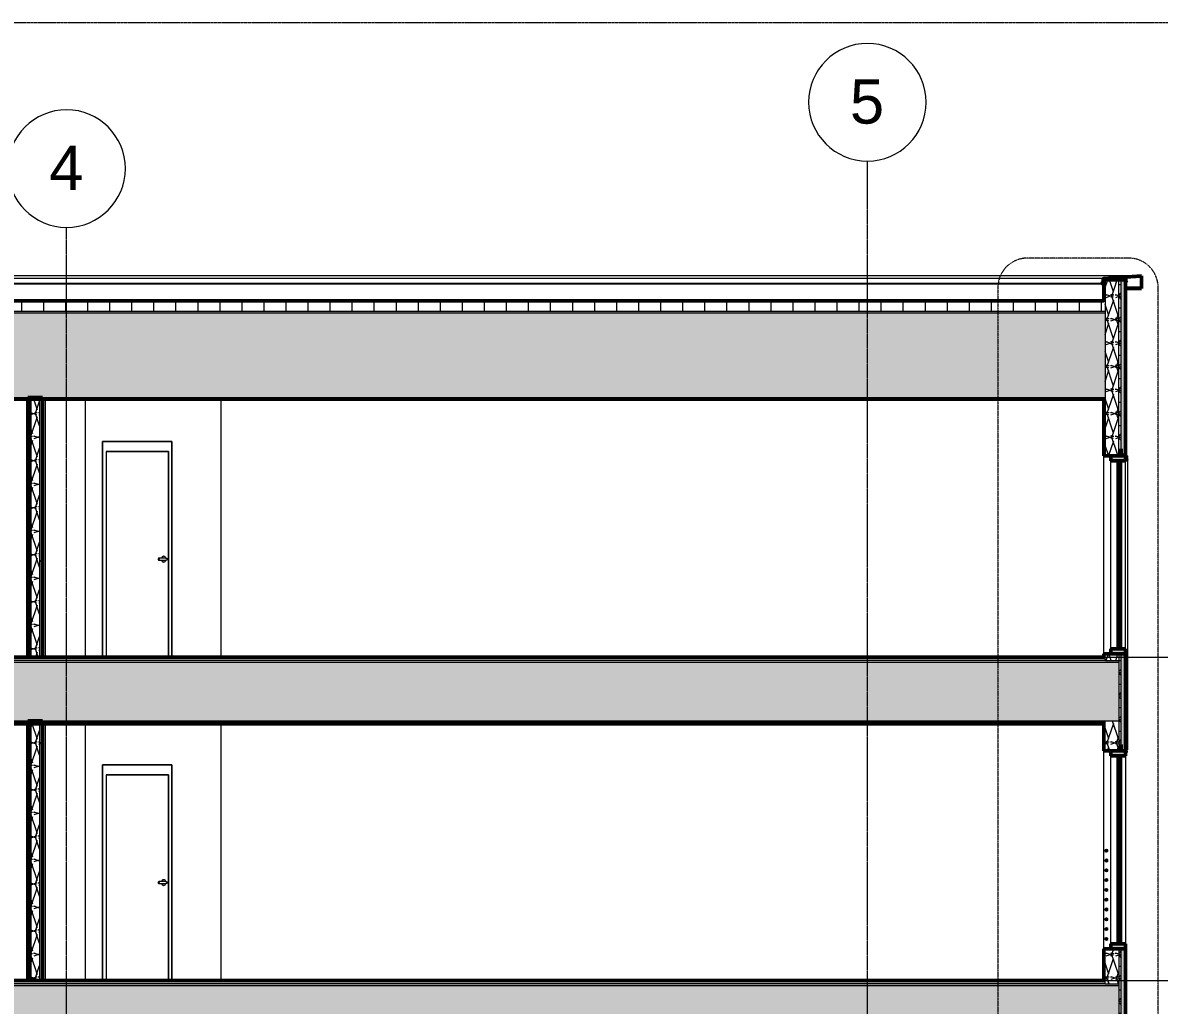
# Model space of a CAD drawing. Header units: inches. Extents: x -4168 to 1483, y -300 to 637.
# Drawn here: x -2518.2 to -2054.1, y 125.9 to 527 of the extents above; entities that cross this region are included whole.
import ezdxf

# ---------------------------------------------------------------- set-up
doc = ezdxf.new("R2010")
doc.units = ezdxf.units.IN
doc.header["$MEASUREMENT"] = 0
for name, pattern in [('Aligning Line 1_8_', [0.25, 0.125, -0.125]), ('Dash Dot 3_16_', [0.3125, 0.1875, -0.0625, 0, -0.0625]), ('Grid Line 1_2_', [0.875, 0.5, -0.125, 0.125, -0.125])]:
    doc.linetypes.add(name, pattern=pattern)
for name, color, linetype, lineweight in [('0-1', 7, 'Continuous', 5), ('0-3', 10, 'Continuous', 13), ('A-ANNO-SYMB-1', 150, 'Dash Dot 3_16_', 9), ('A-DOOR-2', 7, 'Continuous', 9), ('A-DOOR-FRAM-1', 7, 'Continuous', 9), ('A-FLOR-2', 8, 'Continuous', 5), ('A-FLOR-3', 251, 'Continuous', 5), ('A-FLOR-7', 192, 'Continuous', 50), ('A-FLOR-LEVL-1', 51, 'Grid Line 1_2_', 9), ('A-FLOR-MCUT', 51, 'Continuous', 13), ('A-FLOR-PATT-2', 8, 'Continuous', 9), ('A-GLAZ-1', 135, 'Continuous', 13), ('A-GLAZ-2', 254, 'Continuous', 13), ('A-GLAZ-3', 10, 'Continuous', 13), ('A-GLAZ-4', 151, 'Continuous', 50), ('A-GLAZ-5', 50, 'Continuous', 50), ('A-GLAZ-6', 9, 'Continuous', 50), ('A-GLAZ-7', 215, 'Continuous', 50), ('A-GLAZ-CWMG-3', 55, 'Continuous', 9), ('A-ROOF', 132, 'Continuous', 13), ('A-ROOF-1', 252, 'Continuous', 13), ('A-ROOF-3', 132, 'Continuous', 50), ('A-ROOF-PATT-1', 132, 'Continuous', 9), ('A-WALL', 113, 'Continuous', 13), ('A-WALL-1', 252, 'Continuous', 13), ('A-WALL-2', 10, 'Continuous', 13), ('A-WALL-3', 135, 'Continuous', 13), ('A-WALL-5', 251, 'Continuous', 5), ('A-WALL-6', 8, 'Continuous', 5), ('A-WALL-9', 113, 'Continuous', 50), ('A-WALL-PATT-1', 7, 'Continuous', 9), ('A-WALL-PATT-2', 253, 'Continuous', 9), ('A-WALL-PATT-5', 111, 'Continuous', 9), ('G-ANNO-SYMB', 111, 'Aligning Line 1_8_', 9), ('I-WALL-1', 250, 'Continuous', 50), ('I-WALL-2', 135, 'Continuous', 13), ('S-GRID-1', 1, 'Grid Line 1_2_', 9), ('S-GRID-IDEN', 1, 'Continuous', 9)]:
    doc.layers.add(name, color=color, linetype=linetype, lineweight=lineweight)
doc.styles.add('Arial_1', font='arial.ttf', dxfattribs={"height": 18})
pattern_1 = [(0, (-3769.654, 146.633), (30.72, 7.68), [1.267, -21.773, 1.267, -21.773, -122.88]), (0, (-3769.654, 146.633), (30.72, 7.68), [-46.08, 1.267, -44.813, 1.267, -21.773, -53.76]), (0, (-3769.654, 146.633), (30.72, 7.68), [-115.2, 1.267, -14.093, 1.267, -37.133]), (120, (-3758.134, 150.473), (-22.011075, 22.7643), [1.267, -21.773, 1.267, -21.773, -122.88]), (120, (-3758.134, 150.473), (-22.011075, 22.7643), [-46.08, 1.267, -44.813, 1.267, -21.773, -53.76]), (120, (-3758.134, 150.473), (-22.011075, 22.7643), [-115.2, 1.267, -14.093, 1.267, -37.133]), (240, (-3754.294, 165.833), (-8.708925, -30.4443), [1.267, -21.773, 1.267, -21.773, -122.88]), (240, (-3754.294, 165.833), (-8.708925, -30.4443), [-46.08, 1.267, -44.813, 1.267, -21.773, -53.76]), (240, (-3754.294, 165.833), (-8.708925, -30.4443), [-115.2, 1.267, -14.093, 1.267, -37.133])]
pattern_2 = [(161.57, (-3769.174, 147.113), (-3.8399538, -1.54e-05), [0, -27.322, 3.034, 0]), (18.43, (-3770.134, 147.113), (-3.8399538, 1.54e-05), [0, -27.322, 3.034, 0]), (108.43, (-3769.174, 147.113), (1.919622, -9.6005246), [9.106, -21.25]), (71.57, (-3770.134, 147.113), (1.919622, 9.6005246), [9.106, -21.25])]
pattern_3 = [(0, (-3769.654, 146.633), (15.36, 3.84), [1.267, -10.253, 1.267, -10.253, -61.44]), (0, (-3769.654, 146.633), (15.36, 3.84), [-23.04, 1.267, -21.773, 1.267, -10.253, -26.88]), (0, (-3769.654, 146.633), (15.36, 3.84), [-57.6, 1.267, -6.413, 1.267, -17.933]), (120, (-3763.894, 148.553), (-11.0055376, 11.38215), [1.267, -10.253, 1.267, -10.253, -61.44]), (120, (-3763.894, 148.553), (-11.0055376, 11.38215), [-23.04, 1.267, -21.773, 1.267, -10.253, -26.88]), (120, (-3763.894, 148.553), (-11.0055376, 11.38215), [-57.6, 1.267, -6.413, 1.267, -17.933]), (240, (-3761.974, 156.233), (-4.3544624, -15.22215), [1.267, -10.253, 1.267, -10.253, -61.44]), (240, (-3761.974, 156.233), (-4.3544624, -15.22215), [-23.04, 1.267, -21.773, 1.267, -10.253, -26.88]), (240, (-3761.974, 156.233), (-4.3544624, -15.22215), [-57.6, 1.267, -6.413, 1.267, -17.933])]
pattern_4 = [(0, (-3769.654, 146.633), (0, 4.798), []), (315, (-3769.654, 146.633), (4.7984266, 0), [6.786, -6.786]), (45, (-3769.654, 146.633), (4.7984266, 0), [6.786, -6.786])]

# ---------------------------------------------------------------- blocks, each defined once
blk = doc.blocks.new('HOLLOW METAL - UNIT DOOR-V7-BUILDING SECTION - NORTH_SOUTH THRU PARKING RAMP - LOOKING WEST')
at = {"layer": 'A-DOOR-2'}
for p, q in [((-2458.75, 84), (-2484.21, 84)), ((-2484.21, 84), (-2484.21, 0)), ((-2458.75, 0), (-2458.75, 84)), ((-2459.78, 40.39), (-2462.7, 40.39)), ((-2462.7, 39.61), (-2459.78, 39.61)), ((-2460.55, 41.18), (-2460.77, 41.18)), ((-2460.77, 38.82), (-2460.55, 38.82))]:
    blk.add_line(p, q, dxfattribs=at)
at = {"layer": 'A-DOOR-2', "flags": 128}
for points in [[(-2459.78, 40.39), (-2459.76, 40.39), (-2459.75, 40.39), (-2459.73, 40.39), (-2459.72, 40.39), (-2459.71, 40.39), (-2459.69, 40.39), (-2459.68, 40.39), (-2459.67, 40.39), (-2459.66, 40.39), (-2459.65, 40.39), (-2459.64, 40.39), (-2459.64, 40.39), (-2459.63, 40.39), (-2459.62, 40.39), (-2459.62, 40.39), (-2459.61, 40.39), (-2459.61, 40.39), (-2459.61, 40.39), (-2459.61, 40.39), (-2459.61, 40.39)], [(-2459.61, 40.39), (-2459.61, 40.39), (-2459.61, 40.39), (-2459.61, 40.39), (-2459.62, 40.39), (-2459.62, 40.39), (-2459.62, 40.39), (-2459.63, 40.39), (-2459.64, 40.39), (-2459.65, 40.39), (-2459.65, 40.39), (-2459.66, 40.39), (-2459.67, 40.39), (-2459.69, 40.39), (-2459.7, 40.39), (-2459.71, 40.39), (-2459.72, 40.39), (-2459.74, 40.39), (-2459.75, 40.39), (-2459.77, 40.39), (-2459.78, 40.39)], [(-2459.78, 39.61), (-2459.76, 39.61), (-2459.75, 39.61), (-2459.73, 39.61), (-2459.72, 39.61), (-2459.71, 39.61), (-2459.69, 39.61), (-2459.68, 39.61), (-2459.67, 39.61), (-2459.66, 39.61), (-2459.65, 39.61), (-2459.64, 39.61), (-2459.64, 39.61), (-2459.63, 39.61), (-2459.62, 39.61), (-2459.62, 39.61), (-2459.61, 39.61), (-2459.61, 39.61), (-2459.61, 39.61), (-2459.61, 39.61), (-2459.61, 39.61)], [(-2459.61, 39.61), (-2459.61, 39.61), (-2459.61, 39.61), (-2459.61, 39.61), (-2459.62, 39.61), (-2459.62, 39.61), (-2459.62, 39.61), (-2459.63, 39.61), (-2459.64, 39.61), (-2459.65, 39.61), (-2459.65, 39.61), (-2459.66, 39.61), (-2459.67, 39.61), (-2459.69, 39.61), (-2459.7, 39.61), (-2459.71, 39.61), (-2459.72, 39.61), (-2459.74, 39.61), (-2459.75, 39.61), (-2459.77, 39.61), (-2459.78, 39.61)], [(-2459.61, 40.39), (-2459.59, 40.39), (-2459.58, 40.39), (-2459.56, 40.39), (-2459.55, 40.39), (-2459.53, 40.39), (-2459.51, 40.38), (-2459.5, 40.38), (-2459.48, 40.37), (-2459.47, 40.37), (-2459.45, 40.36), (-2459.44, 40.36), (-2459.43, 40.35), (-2459.41, 40.34), (-2459.4, 40.33), (-2459.39, 40.32), (-2459.37, 40.32), (-2459.36, 40.31), (-2459.35, 40.3), (-2459.34, 40.29), (-2459.33, 40.27), (-2459.31, 40.26), (-2459.3, 40.25), (-2459.29, 40.24), (-2459.29, 40.23), (-2459.28, 40.21), (-2459.27, 40.2), (-2459.26, 40.19), (-2459.25, 40.17), (-2459.25, 40.16), (-2459.24, 40.14), (-2459.24, 40.13), (-2459.23, 40.11), (-2459.23, 40.1), (-2459.22, 40.08), (-2459.22, 40.07), (-2459.22, 40.05), (-2459.22, 40.04), (-2459.21, 40.02), (-2459.21, 40), (-2459.21, 40)], [(-2459.21, 40), (-2459.21, 39.98), (-2459.22, 39.97), (-2459.22, 39.95), (-2459.22, 39.94), (-2459.22, 39.92), (-2459.23, 39.91), (-2459.23, 39.89), (-2459.23, 39.88), (-2459.24, 39.86), (-2459.25, 39.85), (-2459.25, 39.83), (-2459.26, 39.82), (-2459.27, 39.8), (-2459.27, 39.79), (-2459.28, 39.78), (-2459.29, 39.76), (-2459.3, 39.75), (-2459.31, 39.74), (-2459.32, 39.73), (-2459.33, 39.72), (-2459.35, 39.71), (-2459.36, 39.7), (-2459.37, 39.69), (-2459.38, 39.68), (-2459.4, 39.67), (-2459.41, 39.66), (-2459.42, 39.65), (-2459.44, 39.65), (-2459.45, 39.64), (-2459.47, 39.63), (-2459.48, 39.63), (-2459.49, 39.62), (-2459.51, 39.62), (-2459.53, 39.62), (-2459.54, 39.61), (-2459.56, 39.61), (-2459.57, 39.61), (-2459.59, 39.61), (-2459.6, 39.61), (-2459.61, 39.61)]]:
    blk.add_lwpolyline(points, dxfattribs=at)
at = {"layer": 'A-DOOR-2'}
for centre, major_axis, start_param, end_param in [((-2462.7, 40), (0, 0.394), 4.712389, 7.853982), ((-2462.7, 40), (0, 0.394), 1.570796, 4.712389), ((-2460.77, 40), (0, 1.18), 0, 1.240442), ((-2460.77, 40), (0, 1.18), 1.901151, 3.141593), ((-2460.55, 40), (0, 1.18), 5.052499, 7.523627), ((-2460.55, 40), (0, 1.18), 1.901151, 4.372279)]:
    blk.add_ellipse(centre, major_axis=major_axis, ratio=0.707107, start_param=start_param, end_param=end_param, dxfattribs=at)
at = {"layer": 'A-DOOR-FRAM-1'}
for p, q in [((-2485.62, 88), (-2485.62, 0)), ((-2457.34, 88), (-2485.62, 88)), ((-2484.21, 84), (-2484.21, 0)), ((-2484.21, 84), (-2458.75, 84)), ((-2458.75, 84), (-2458.75, 0)), ((-2457.34, 0), (-2457.34, 88))]:
    blk.add_line(p, q, dxfattribs=at)
blk = doc.blocks.new('CTR - 1st Phase - Common Walls_rvt-1-BUILDING SECTION - NORTH_SOUTH THRU PARKING RAMP - LOOKING WEST')
at = {"layer": 'A-WALL-PATT-1'}
h = blk.add_hatch(dxfattribs=at)
h.set_pattern_fill('FP_1', color=256, style=0, pattern_type=2)
h.set_pattern_definition(pattern_1)
h.paths.add_polyline_path([(-2515.5, 268), (-2515.5, 373.37), (-2516.12, 373.37), (-2516.12, 268)], flags=0)
h = blk.add_hatch(dxfattribs=at)
h.set_pattern_fill('FP_1', color=256, style=0, pattern_type=2)
h.set_pattern_definition(pattern_1)
h.paths.add_polyline_path([(-2514.87, 268), (-2514.87, 373.37), (-2515.5, 373.37), (-2515.5, 268)], flags=0)
h = blk.add_hatch(dxfattribs=at)
h.set_pattern_fill('FP_1', color=256, style=0, pattern_type=2)
h.set_pattern_definition(pattern_1)
h.paths.add_polyline_path([(-2510.75, 268), (-2510.75, 373.37), (-2511.37, 373.37), (-2511.37, 268)], flags=0)
h = blk.add_hatch(dxfattribs=at)
h.set_pattern_fill('FP_1', color=256, style=0, pattern_type=2)
h.set_pattern_definition(pattern_1)
h.paths.add_polyline_path([(-2510.75, 268), (-2510.12, 268), (-2510.12, 373.37), (-2510.75, 373.37), (-2510.75, 274.82)], flags=0)
h = blk.add_hatch(dxfattribs=at)
h.set_pattern_fill('FP_1', color=256, style=0, pattern_type=2)
h.set_pattern_definition(pattern_1)
h.paths.add_polyline_path([(-2515.5, 136), (-2515.5, 240.75), (-2516.12, 240.75), (-2516.12, 136)], flags=0)
h = blk.add_hatch(dxfattribs=at)
h.set_pattern_fill('FP_1', color=256, style=0, pattern_type=2)
h.set_pattern_definition(pattern_1)
h.paths.add_polyline_path([(-2514.87, 136), (-2514.87, 240.75), (-2515.5, 240.75), (-2515.5, 136)], flags=0)
h = blk.add_hatch(dxfattribs=at)
h.set_pattern_fill('FP_1', color=256, style=0, pattern_type=2)
h.set_pattern_definition(pattern_1)
h.paths.add_polyline_path([(-2511.37, 136), (-2510.75, 136), (-2510.75, 240.75), (-2511.37, 240.75), (-2511.37, 158.08)], flags=0)
h = blk.add_hatch(dxfattribs=at)
h.set_pattern_fill('FP_1', color=256, style=0, pattern_type=2)
h.set_pattern_definition(pattern_1)
h.paths.add_polyline_path([(-2510.12, 136), (-2510.12, 240.75), (-2510.75, 240.75), (-2510.75, 136)], flags=0)
at = {"layer": 'A-WALL-PATT-2'}
h = blk.add_hatch(dxfattribs=at)
h.set_pattern_fill('FP_4', color=256, style=0, pattern_type=2)
h.set_pattern_definition(pattern_2)
h.paths.add_polyline_path([(-2513.45, 268), (-2511.37, 268), (-2511.37, 373.37), (-2514.87, 373.37), (-2514.87, 268)], flags=0)
h = blk.add_hatch(dxfattribs=at)
h.set_pattern_fill('FP_4', color=256, style=0, pattern_type=2)
h.set_pattern_definition(pattern_2)
h.paths.add_polyline_path([(-2511.37, 136), (-2511.37, 240.75), (-2514.87, 240.75), (-2514.87, 136)], flags=0)
at = {"layer": 'A-WALL-2'}
for p, q in [((-2515.5, 374), (-2515.5, 268)), ((-2514.87, 374), (-2514.87, 268)), ((-2511.37, 374), (-2511.37, 268)), ((-2510.75, 374), (-2510.75, 268)), ((-2515.5, 242), (-2515.5, 136)), ((-2514.87, 242), (-2514.87, 136)), ((-2511.37, 242), (-2511.37, 136)), ((-2510.75, 242), (-2510.75, 136))]:
    blk.add_line(p, q, dxfattribs=at)
at = {"layer": 'I-WALL-1'}
for p, q in [((-2516.12, 374), (-2516.12, 268)), ((-2510.12, 374), (-2516.12, 374)), ((-2510.12, 268), (-2510.12, 374)), ((-2516.12, 268), (-2510.12, 268)), ((-2516.12, 242), (-2516.12, 136)), ((-2510.12, 242), (-2516.12, 242)), ((-2510.12, 136), (-2510.12, 242)), ((-2516.12, 136), (-2510.12, 136))]:
    blk.add_line(p, q, dxfattribs=at)
at = {"layer": 'I-WALL-2'}
for p, q in [((-2509.09, 373.37), (-2509.09, 268)), ((-2492.69, 373.37), (-2492.69, 268)), ((-2437.29, 373.37), (-2437.29, 268)), ((-2485.62, 268), (-2485.62, 356)), ((-2485.62, 356), (-2457.34, 356)), ((-2457.34, 356), (-2457.34, 268)), ((-2509.09, 240.75), (-2509.09, 136)), ((-2492.69, 240.75), (-2492.69, 136)), ((-2437.29, 240.75), (-2437.29, 136)), ((-2485.62, 136), (-2485.62, 224)), ((-2485.62, 224), (-2457.34, 224)), ((-2457.34, 224), (-2457.34, 136))]:
    blk.add_line(p, q, dxfattribs=at)
at = {"layer": '0-3'}
for p in [(0, 268), (0, 136)]:
    blk.add_blockref('HOLLOW METAL - UNIT DOOR-V7-BUILDING SECTION - NORTH_SOUTH THRU PARKING RAMP - LOOKING WEST', p, dxfattribs=at)
blk = doc.blocks.new('Basic Wall _ EXT - FIBER CEMENT - SMALL - ___-2145929-BUILDING SECTION - NORTH_SOUTH THRU PARKING RAMP - LOOKING WEST')
at = {"layer": 'A-WALL-3'}
for p, q in [((-2061.36, 423.66), (-3867.29, 423.66)), ((-2076.8, 422.6), (-3851.85, 422.6)), ((-2076.73, 422.47), (-2076.9, 422.47)), ((-2075.25, 422.37), (-2076.68, 422.37)), ((-2068.09, 423.11), (-2068.24, 423.11)), ((-3851.44, 420.42), (-2077.21, 420.42)), ((-2077.53, 420.57), (-3851.11, 420.57)), ((-2077.23, 420.59), (-2077.42, 420.59)), ((-2077.3, 420.63), (-2077.41, 420.63)), ((-2076.86, 420.64), (-2077.2, 420.64)), ((-2076.8, 422.27), (-2076.95, 422.27)), ((-2076.72, 422.24), (-2076.94, 422.24)), ((-2076.94, 422.23), (-2076.32, 422.23)), ((-2076.32, 422.16), (-2076.94, 422.16)), ((-2076.62, 422.08), (-2076.94, 422.08)), ((-2070.35, 422.04), (-2075.45, 422.04)), ((-2067.46, 420.79), (-2067.92, 420.79))]:
    blk.add_line(p, q, dxfattribs=at)
at = {"layer": 'A-WALL-3', "flags": 128}
for points in [[(-2076.8, 422.6), (-2076.86, 422.59), (-2076.91, 422.56), (-2076.96, 422.52), (-2076.99, 422.47), (-2077.01, 422.41), (-2077.02, 422.35)], [(-2067.84, 422.86), (-2067.85, 422.92), (-2067.87, 422.98), (-2067.91, 423.03), (-2067.96, 423.07), (-2068.02, 423.1), (-2068.08, 423.11), (-2068.14, 423.11), (-2068.2, 423.09), (-2068.25, 423.05)], [(-2077.34, 420.45), (-2077.29, 420.43), (-2077.22, 420.42)], [(-2077.21, 420.49), (-2077.22, 420.49), (-2077.26, 420.5)], [(-2077.21, 420.42), (-2077.16, 420.42), (-2077.1, 420.44)], [(-2077.02, 421.44), (-2077.03, 421.39), (-2077.04, 421.35), (-2077.06, 421.3)], [(-2076.99, 421.26), (-2076.97, 421.32), (-2076.95, 421.38), (-2076.94, 421.44)], [(-2076.87, 421.39), (-2076.88, 421.35), (-2076.89, 421.3), (-2076.91, 421.26)], [(-2076.62, 422.08), (-2076.69, 422.07), (-2076.75, 422.05), (-2076.8, 422.01), (-2076.84, 421.95), (-2076.87, 421.89), (-2076.87, 421.83)], [(-2076.84, 421.22), (-2076.82, 421.28), (-2076.8, 421.33)], [(-2069.36, 422.1), (-2069.41, 422.07), (-2069.46, 422.05), (-2069.52, 422.04)], [(-2067.92, 421.63), (-2067.91, 421.57), (-2067.9, 421.51), (-2067.87, 421.45)], [(-2067.8, 421.5), (-2067.82, 421.54), (-2067.84, 421.58), (-2067.84, 421.63)]]:
    blk.add_lwpolyline(points, dxfattribs=at)
blk = doc.blocks.new('Basic Wall _ EXT - FIBER CEMENT - LARGE - ___-2505163-BUILDING SECTION - NORTH_SOUTH THRU PARKING RAMP - LOOKING WEST')
at = {"layer": 'A-WALL-1'}
blk.add_hatch(color=256, dxfattribs=at).paths.add_polyline_path([(-2067.63, 229.15), (-2067.6, 229.15), (-2067.63, 229.73), (-2067.63, 229.7)], flags=0)
at = {"layer": 'A-WALL-3'}
blk.add_line((-2069.67, 232.37), (-2069.67, 229.88), dxfattribs=at)
at = {"layer": 'A-WALL-9'}
for p, q in [((-2069.64, 232.37), (-2069.67, 232.37)), ((-2069.64, 229.9), (-2069.64, 232.37)), ((-2069.67, 229.88), (-2067.63, 229.7)), ((-2067.6, 229.73), (-2069.64, 229.9)), ((-2067.63, 229.7), (-2067.63, 229.15)), ((-2067.63, 229.15), (-2067.6, 229.15)), ((-2067.6, 229.15), (-2067.6, 229.73))]:
    blk.add_line(p, q, dxfattribs=at)
blk = doc.blocks.new('Basic Wall _ EXT - FIBER CEMENT - LARGE - ___-2162456-BUILDING SECTION - NORTH_SOUTH THRU PARKING RAMP - LOOKING WEST')
at = {"layer": 'A-WALL-2'}
h = blk.add_hatch(color=256, dxfattribs=at)
h.paths.add_polyline_path([(-2067.53, 348.54), (-2067.5, 348.56), (-2067.63, 348.66)], flags=0)
h.paths.add_polyline_path([(-2067.39, 348.66), (-2067.39, 348.71), (-2067.64, 349.02), (-2067.67, 350.36), (-2067.67, 350.33), (-2067.67, 349.01)], flags=0)
at = {"layer": 'A-WALL-9'}
for p, q in [((-2069.67, 353), (-2069.67, 350.5)), ((-2069.64, 353), (-2069.67, 353)), ((-2069.64, 350.53), (-2069.64, 353)), ((-2069.67, 350.5), (-2067.67, 350.33)), ((-2067.64, 350.35), (-2069.64, 350.53)), ((-2067.79, 348.9), (-2067.81, 348.88)), ((-2067.81, 348.88), (-2067.53, 348.54)), ((-2067.5, 348.56), (-2067.79, 348.9)), ((-2067.67, 350.33), (-2067.67, 349.01)), ((-2067.67, 349.01), (-2067.39, 348.66)), ((-2067.64, 349.02), (-2067.64, 350.35)), ((-2067.36, 348.68), (-2067.64, 349.02)), ((-2067.39, 348.57), (-2067.42, 348.55)), ((-2067.4, 348.53), (-2067.37, 348.55))]:
    blk.add_line(p, q, dxfattribs=at)
for centre, radius, start, end in [((-2067.46, 348.6), 0.0938, 220, 310), ((-2067.46, 348.6), 0.0625, 220, 310), ((-2067.43, 348.62), 0.0625, 310, 40), ((-2067.43, 348.62), 0.0938, 310, 40)]:
    blk.add_arc(centre, radius, start, end, dxfattribs=at)
blk = doc.blocks.new('Basic Wall _ EXT - FIBER CEMENT - SMALL - ___-2145930-BUILDING SECTION - NORTH_SOUTH THRU PARKING RAMP - LOOKING WEST')
at = {"layer": 'A-WALL-2'}
h = blk.add_hatch(color=256, dxfattribs=at)
h.paths.add_polyline_path([(-2067.89, 418.54), (-2061.36, 418.54), (-2061.36, 423.66), (-2076.88, 422.56), (-2076.98, 422.47), (-2077.02, 422.23), (-2077.02, 421.44), (-2076.94, 421.44), (-2076.9, 422.47), (-2076.73, 422.53), (-2061.44, 423.58), (-2061.44, 418.62), (-2067.92, 418.61), (-2067.92, 418.54)], flags=0)
h.paths.add_polyline_path([(-2077.22, 420.42), (-2076.95, 420.51), (-2076.84, 420.6), (-2076.87, 420.64), (-2077.21, 420.43)], flags=0)
h.paths.add_polyline_path([(-2077.22, 420.42), (-2077.38, 420.57), (-2077.4, 420.63), (-2077.03, 421.28), (-2077.06, 421.3), (-2077.53, 420.57), (-2077.26, 420.43)], flags=0)
h.paths.add_polyline_path([(-2077.23, 420.59), (-2076.88, 421.24), (-2076.91, 421.26), (-2077.29, 420.63), (-2077.24, 420.6)], flags=0)
h.paths.add_polyline_path([(-2067.46, 420.79), (-2067.39, 420.84), (-2067.8, 421.5), (-2067.87, 421.45)], flags=0)
h.paths.add_polyline_path([(-2076.84, 421.39), (-2076.8, 421.39), (-2076.79, 422), (-2075.45, 422.04), (-2075.45, 422.08), (-2076.72, 422.04), (-2076.82, 421.95), (-2076.87, 421.83), (-2076.85, 421.39)], flags=0)
h.paths.add_polyline_path([(-2067.91, 421.63), (-2067.84, 421.63), (-2067.87, 422.9), (-2068.02, 423.08), (-2068.31, 423.01), (-2069.36, 422.1), (-2069.31, 422.04), (-2068.2, 422.99), (-2068, 422.98), (-2067.92, 422.86), (-2067.92, 421.63)], flags=0)
h.paths.add_polyline_path([(-2069.38, 422), (-2069.36, 422.05), (-2069.43, 422.04), (-2069.41, 422)], flags=0)
h.paths.add_polyline_path([(-2076.17, 422.16), (-2075.17, 422.16), (-2075.17, 422.44), (-2076.73, 422.47), (-2076.8, 422.27), (-2076.71, 422.27), (-2076.67, 422.39), (-2075.25, 422.37), (-2075.25, 422.23), (-2076.32, 422.23), (-2076.32, 422.16)], flags=0)
at = {"layer": 'A-WALL-3'}
for p, q in [((-2076.79, 421.39), (-2076.79, 421.83)), ((-2076.62, 422), (-2076.17, 422)), ((-2076.17, 422), (-2075.45, 422)), ((-2067.92, 422), (-2067.92, 421.63)), ((-2067.92, 418.62), (-2067.92, 418.54))]:
    blk.add_line(p, q, dxfattribs=at)
at = {"layer": 'A-WALL-9'}
for p, q in [((-2077.02, 422.35), (-2077.02, 421.44)), ((-2076.94, 421.44), (-2076.94, 422.35)), ((-2061.36, 423.66), (-2076.8, 422.6)), ((-2076.73, 422.47), (-2076.8, 422.27)), ((-2076.79, 422.52), (-2061.44, 423.58)), ((-2075.17, 422.44), (-2076.73, 422.47)), ((-2076.72, 422.24), (-2076.67, 422.39)), ((-2076.67, 422.39), (-2075.25, 422.37)), ((-2075.25, 422.37), (-2075.25, 422.23)), ((-2075.17, 422.16), (-2075.17, 422.44)), ((-2068.25, 423.05), (-2069.36, 422.1)), ((-2069.31, 422.04), (-2068.2, 422.99)), ((-2067.92, 422.86), (-2067.92, 422)), ((-2067.84, 421.63), (-2067.84, 422.86)), ((-2061.44, 423.58), (-2061.44, 418.62)), ((-2061.36, 418.54), (-2061.36, 423.66)), ((-2077.06, 421.3), (-2077.53, 420.57)), ((-2077.53, 420.57), (-2077.34, 420.45)), ((-2077.42, 420.6), (-2076.99, 421.26)), ((-2077.3, 420.52), (-2077.42, 420.6)), ((-2076.91, 421.26), (-2077.3, 420.63)), ((-2077.3, 420.63), (-2077.23, 420.59)), ((-2077.23, 420.59), (-2076.84, 421.22)), ((-2076.86, 420.64), (-2077.14, 420.51)), ((-2077.1, 420.44), (-2076.83, 420.57)), ((-2076.87, 421.83), (-2076.87, 421.39)), ((-2076.83, 420.57), (-2076.86, 420.64)), ((-2076.8, 422.27), (-2076.72, 422.24)), ((-2075.45, 422.08), (-2076.62, 422.08)), ((-2075.25, 422.23), (-2076.32, 422.23)), ((-2076.32, 422.23), (-2076.32, 422.16)), ((-2076.32, 422.16), (-2075.17, 422.16)), ((-2075.45, 422), (-2075.45, 422.08)), ((-2069.52, 422.04), (-2070.35, 422.04)), ((-2070.35, 422.04), (-2070.35, 421.96)), ((-2070.35, 421.96), (-2069.52, 421.96)), ((-2061.44, 418.62), (-2067.92, 418.62)), ((-2067.92, 418.54), (-2061.36, 418.54)), ((-2067.87, 421.45), (-2067.46, 420.79)), ((-2067.39, 420.84), (-2067.8, 421.5)), ((-2067.46, 420.79), (-2067.39, 420.84))]:
    blk.add_line(p, q, dxfattribs=at)
for centre, radius, start, end in [((-2076.77, 422.35), 0.25, 96.9295, 180), ((-2076.77, 422.35), 0.171, 97.5543, 180), ((-2068.09, 422.86), 0.25, 0, 130.7229), ((-2068.09, 422.86), 0.171, 0, 130.7229), ((-2077.21, 420.67), 0.25, 237.9895, 295.8255), ((-2077.21, 420.67), 0.171, 237.9895, 295.8255), ((-2077.27, 421.44), 0.25, 327.174, 0), ((-2077.27, 421.44), 0.329, 327.174, 0), ((-2077.12, 421.39), 0.25, 328.5676, 0), ((-2076.62, 421.83), 0.25, 90, 180), ((-2077.12, 421.39), 0.329, 328.5676, 0), ((-2076.62, 421.83), 0.171, 90, 180), ((-2069.52, 422.29), 0.25, 270, 310.7229), ((-2069.52, 422.29), 0.329, 270, 310.7229), ((-2067.59, 421.63), 0.329, 180, 211.7619), ((-2067.59, 421.63), 0.25, 180, 211.7619)]:
    blk.add_arc(centre, radius, start, end, dxfattribs=at)
blk = doc.blocks.new('Rectangular Mullion - Profile_Polycarbonate_right-1739823-BUILDING SECTION - NORTH_SOUTH THRU PARKING RAMP - LOOKING WEST')
at = {"layer": 'A-GLAZ-CWMG-3'}
for p, q in [((-2067.92, 350.12), (-2067.67, 350.12)), ((-2067.64, 350.12), (-2067.11, 350.12)), ((-2067.11, 350.12), (-2067.11, 230.12)), ((-2067.11, 230.12), (-2067.92, 230.12))]:
    blk.add_line(p, q, dxfattribs=at)
blk = doc.blocks.new('_THE_ WINDOW _ DOOR - Window - 2nd Floor-2480470-BUILDING SECTION - NORTH_SOUTH THRU PARKING RAMP - LOOKING WEST')
at = {"layer": 'A-GLAZ-5'}
blk.add_hatch(color=256, dxfattribs=at).paths.add_polyline_path([(-2069.92, 151), (-2069.92, 227.75), (-2070.92, 227.75), (-2070.92, 151)], flags=0)
at = {"layer": 'A-GLAZ-6'}
h = blk.add_hatch(color=256, dxfattribs=at)
h.paths.add_polyline_path([(-2069.92, 149), (-2067.92, 149), (-2067.93, 151), (-2073.92, 151), (-2073.92, 149), (-2070.67, 149)], flags=0)
h.paths.add_polyline_path([(-2070.92, 227.75), (-2067.92, 227.75), (-2067.92, 229.75), (-2073.92, 229.75), (-2073.92, 227.75)], flags=0)
at = {"layer": 'A-GLAZ-7'}
h = blk.add_hatch(color=256, dxfattribs=at)
h.paths.add_polyline_path([(-2075.72, 152.87), (-2075.6, 153), (-2075.72, 153.12), (-2075.85, 153)], flags=0)
h.paths.add_polyline_path([(-2075.72, 156.87), (-2075.6, 157), (-2075.72, 157.12), (-2075.85, 157)], flags=0)
h.paths.add_polyline_path([(-2075.72, 160.87), (-2075.6, 161), (-2075.72, 161.12), (-2075.85, 161)], flags=0)
h.paths.add_polyline_path([(-2075.72, 164.87), (-2075.6, 165), (-2075.72, 165.12), (-2075.85, 165)], flags=0)
h.paths.add_polyline_path([(-2075.72, 168.87), (-2075.6, 169), (-2075.72, 169.12), (-2075.85, 169)], flags=0)
h.paths.add_polyline_path([(-2075.72, 172.87), (-2075.6, 173), (-2075.72, 173.12), (-2075.85, 173)], flags=0)
h.paths.add_polyline_path([(-2075.72, 176.87), (-2075.6, 177), (-2075.72, 177.12), (-2075.85, 177)], flags=0)
h.paths.add_polyline_path([(-2075.72, 180.87), (-2075.6, 181), (-2075.72, 181.12), (-2075.85, 181)], flags=0)
h.paths.add_polyline_path([(-2075.72, 184.87), (-2075.6, 185), (-2075.72, 185.12), (-2075.85, 185)], flags=0)
h.paths.add_polyline_path([(-2075.72, 188.87), (-2075.6, 189), (-2075.72, 189.12), (-2075.85, 189)], flags=0)
at = {"layer": 'A-GLAZ-1'}
for p, q in [((-2073.92, 151), (-2073.92, 227.75)), ((-2067.92, 227.75), (-2067.92, 151))]:
    blk.add_line(p, q, dxfattribs=at)
at = {"layer": 'A-GLAZ-4'}
for p, q in [((-2073.92, 229.75), (-2073.92, 227.75)), ((-2067.92, 229.75), (-2073.92, 229.75)), ((-2073.92, 227.75), (-2067.92, 227.75)), ((-2069.92, 227.75), (-2070.92, 227.75)), ((-2070.92, 227.75), (-2070.92, 151)), ((-2069.92, 151), (-2069.92, 227.75)), ((-2067.92, 227.75), (-2067.92, 229.75)), ((-2073.92, 151), (-2073.92, 149)), ((-2067.92, 151), (-2073.92, 151)), ((-2073.92, 149), (-2067.92, 149)), ((-2070.92, 151), (-2069.92, 151)), ((-2067.92, 149), (-2067.92, 151))]:
    blk.add_line(p, q, dxfattribs=at)
for centre, start, end in [((-2075.72, 189), 90, 270), ((-2075.72, 189), 270, 90), ((-2075.72, 185), 90, 270), ((-2075.72, 181), 90, 270), ((-2075.72, 185), 270, 90), ((-2075.72, 181), 270, 90), ((-2075.72, 177), 90, 270), ((-2075.72, 177), 270, 90), ((-2075.72, 173), 90, 270), ((-2075.72, 173), 270, 90), ((-2075.72, 169), 90, 270), ((-2075.72, 169), 270, 90), ((-2075.72, 165), 90, 270), ((-2075.72, 165), 270, 90), ((-2075.72, 161), 90, 270), ((-2075.72, 161), 270, 90), ((-2075.72, 157), 90, 270), ((-2075.72, 157), 270, 90), ((-2075.72, 153), 90, 270), ((-2075.72, 153), 270, 90)]:
    blk.add_arc(centre, 0.125, start, end, dxfattribs=at)
blk = doc.blocks.new('_THE_ WINDOW _ DOOR - Window - 3rd Floor - Fixed-2480462-BUILDING SECTION - NORTH_SOUTH THRU PARKING RAMP - LOOKING WEST')
at = {"layer": 'A-GLAZ-2'}
h = blk.add_hatch(color=256, dxfattribs=at)
h.paths.add_polyline_path([(-2070.92, 269.37), (-2067.92, 269.37), (-2067.92, 271.37), (-2073.92, 271.37), (-2073.92, 269.37)], flags=0)
h.paths.add_polyline_path([(-2069.33, 348.12), (-2067.92, 348.12), (-2067.92, 350.12), (-2073.92, 350.12), (-2073.92, 348.12), (-2069.92, 348.12)], flags=0)
at = {"layer": 'A-GLAZ-3'}
blk.add_hatch(color=256, dxfattribs=at).paths.add_polyline_path([(-2070.67, 271.37), (-2069.92, 271.37), (-2069.92, 348.12), (-2070.92, 348.12), (-2070.92, 271.37)], flags=0)
at = {"layer": 'A-GLAZ-1'}
for p, q in [((-2073.92, 271.37), (-2073.92, 348.12)), ((-2067.92, 271.37), (-2067.92, 348.12))]:
    blk.add_line(p, q, dxfattribs=at)
at = {"layer": 'A-GLAZ-4'}
for p, q in [((-2073.92, 350.12), (-2073.92, 348.12)), ((-2067.92, 350.12), (-2073.92, 350.12)), ((-2073.92, 348.12), (-2067.92, 348.12)), ((-2069.92, 348.12), (-2070.92, 348.12)), ((-2070.92, 348.12), (-2070.92, 271.37)), ((-2069.92, 271.37), (-2069.92, 348.12)), ((-2067.92, 348.12), (-2067.92, 350.12)), ((-2073.92, 271.37), (-2073.92, 269.37)), ((-2067.92, 271.37), (-2073.92, 271.37)), ((-2073.92, 269.37), (-2067.92, 269.37)), ((-2070.92, 271.37), (-2069.92, 271.37)), ((-2067.92, 269.37), (-2067.92, 271.37))]:
    blk.add_line(p, q, dxfattribs=at)
blk = doc.blocks.new('Grid - Grid Head - Circle-50561-BUILDING SECTION - NORTH_SOUTH THRU PARKING RAMP - LOOKING WEST')
at = {"layer": 'S-GRID-IDEN'}
for start, end in [(0, 180), (180, 360)]:
    blk.add_arc((-3481.32, 494.5), 24, start, end, dxfattribs=at)

msp = doc.modelspace()

# ---------------------------------------------------------------- hatches: boundary and pattern name
at = {"layer": 'A-FLOR-2'}
h = msp.add_hatch(color=256, dxfattribs=at)
h.paths.add_polyline_path([(-2076.1737, 267.625), (-2076.1737, 267.875), (-3408.6737, 267.875), (-3408.6737, 267.625), (-2127.9861, 267.625)], flags=0)
h.paths.add_polyline_path([(-3857.9737, 267.625), (-3479.2237, 267.625), (-3479.2237, 267.875), (-3857.9737, 267.875)], flags=0)
msp.add_hatch(color=256, dxfattribs=at).paths.add_polyline_path([(-3203.3237, 135.625), (-2076.1737, 135.625), (-2076.1737, 135.875), (-3203.3237, 135.875)], flags=0)
at = {"layer": 'A-FLOR-3'}
h = msp.add_hatch(color=256, dxfattribs=at)
h.paths.add_polyline_path([(-2077.7086, 241.375), (-2076.7987, 241.375), (-2076.7987, 241.875), (-3408.6737, 241.875), (-3408.6737, 241.375), (-2094.4678, 241.375)], flags=0)
h.paths.add_polyline_path([(-3850.4304, 241.375), (-3484.6737, 241.3823), (-3484.6737, 241.875), (-3851.8487, 241.875), (-3851.8487, 241.375)], flags=0)
h.paths.add_polyline_path([(-3481.1737, 241.375), (-3479.2237, 241.375), (-3479.2237, 241.875), (-3481.1737, 241.875), (-3481.1737, 241.3776)], flags=0)
at = {"layer": 'A-FLOR-PATT-2'}
h = msp.add_hatch(dxfattribs=at)
h.set_pattern_fill('FP_2', color=256, style=0, pattern_type=2)
h.set_pattern_definition(pattern_3)
h.paths.add_polyline_path([(-3857.9737, 266.625), (-3479.2237, 266.625), (-3479.2237, 267.625), (-3857.9737, 267.625)], flags=0)
h.paths.add_polyline_path([(-2076.1737, 266.625), (-2076.1737, 267.625), (-3408.6737, 267.625), (-3408.6737, 266.625), (-2127.9861, 266.625)], flags=0)
h = msp.add_hatch(dxfattribs=at)
h.set_pattern_fill('FP_3', color=256, style=0, pattern_type=2)
h.set_pattern_definition(pattern_4)
h.paths.add_polyline_path([(-2127.9861, 265.875), (-2070.6737, 265.875), (-2070.6737, 266.625), (-3408.6737, 266.625), (-3408.6737, 265.875), (-2195.0229, 265.875)], flags=0)
h.paths.add_polyline_path([(-3857.9737, 265.875), (-3479.2237, 265.875), (-3479.2237, 266.625), (-3857.9737, 266.625)], flags=0)
h = msp.add_hatch(dxfattribs=at)
h.set_pattern_fill('FP_4', color=256, style=0, pattern_type=2)
h.set_pattern_definition(pattern_2)
h.paths.add_polyline_path([(-2999.4639, 241.875), (-2070.6737, 241.875), (-2070.6737, 265.875), (-3408.6737, 265.875), (-3408.6737, 241.875), (-3066.5006, 241.875)], flags=0)
h.paths.add_polyline_path([(-3854.1824, 241.875), (-3479.2237, 241.875), (-3479.2237, 265.875), (-3857.9737, 265.875), (-3857.9737, 241.875)], flags=0)
h = msp.add_hatch(dxfattribs=at)
h.set_pattern_fill('FP_1', color=256, style=0, pattern_type=2)
h.set_pattern_definition(pattern_1)
h.paths.add_polyline_path([(-3479.2237, 240.75), (-3479.2237, 241.375), (-3481.1737, 241.375), (-3481.1737, 240.75)], flags=0)
h.paths.add_polyline_path([(-2492.6917, 240.75), (-2076.7987, 240.75), (-2076.7987, 241.375), (-3408.6737, 241.375), (-3408.6737, 240.75), (-2497.7749, 240.75)], flags=0)
h.paths.add_polyline_path([(-3484.6737, 240.75), (-3484.6737, 241.375), (-3851.8487, 241.375), (-3851.8487, 240.75), (-3485.9237, 240.75)], flags=0)
h = msp.add_hatch(dxfattribs=at)
h.set_pattern_fill('FP_2', color=256, style=0, pattern_type=2)
h.set_pattern_definition(pattern_3)
h.paths.add_polyline_path([(-3203.3237, 134.625), (-2076.1737, 134.625), (-2076.1737, 135.625), (-3203.3237, 135.625)], flags=0)
h = msp.add_hatch(dxfattribs=at)
h.set_pattern_fill('FP_3', color=256, style=0, pattern_type=2)
h.set_pattern_definition(pattern_4)
h.paths.add_polyline_path([(-2094.4678, 133.875), (-2070.6737, 133.875), (-2070.705, 134.625), (-3203.3237, 134.625), (-3203.3237, 133.875), (-2127.9861, 133.875)], flags=0)
h = msp.add_hatch(dxfattribs=at)
h.set_pattern_fill('FP_4', color=256, style=0, pattern_type=2)
h.set_pattern_definition(pattern_2)
h.paths.add_polyline_path([(-2463.1699, 109.875), (-2070.6737, 109.875), (-2070.6737, 133.875), (-3203.3237, 133.875), (-3203.3237, 109.875), (-2530.2066, 109.875)], flags=0)
at = {"layer": 'A-ROOF-1'}
msp.add_hatch(color=256, dxfattribs=at).paths.add_polyline_path([(-2077.7086, 413.1376), (-2076.7987, 413.1376), (-2076.7987, 413.3877), (-3407.6737, 413.3877), (-3407.6737, 413.1376), (-2086.0882, 413.1376)], flags=0)
at = {"layer": 'A-ROOF-PATT-1'}
h = msp.add_hatch(dxfattribs=at)
h.set_pattern_fill('FP_9', color=256, style=0, pattern_type=2)
h.set_pattern_definition([(0, (-3769.654, 146.633), (0, 9), []), (90, (-3769.654, 146.633), (-9, 6e-16), [])])
h.paths.add_polyline_path([(-2898.9088, 409.1368), (-2076.1737, 409.1368), (-2076.1737, 413.1376), (-3407.6737, 413.1376), (-3407.6737, 409.1368), (-2932.4271, 409.1368)], flags=0)
h = msp.add_hatch(dxfattribs=at)
h.set_pattern_fill('FP_3', color=256, style=0, pattern_type=2)
h.set_pattern_definition(pattern_4)
h.paths.add_polyline_path([(-2076.2407, 408.3866), (-2076.1737, 408.3866), (-2076.1737, 409.1368), (-3407.6737, 409.1368), (-3407.6737, 408.3866), (-2094.4678, 408.3866)], flags=0)
h = msp.add_hatch(dxfattribs=at)
h.set_pattern_fill('FP_4', color=256, style=0, pattern_type=2)
h.set_pattern_definition(pattern_2)
h.paths.add_polyline_path([(-3407.6737, 374), (-2076.1737, 374), (-2076.1737, 408.3866), (-3407.6737, 408.3866), (-3407.6737, 389.426)], flags=0)
h = msp.add_hatch(dxfattribs=at)
h.set_pattern_fill('FP_1', color=256, style=0, pattern_type=2)
h.set_pattern_definition(pattern_1)
h.paths.add_polyline_path([(-3066.5006, 373.375), (-2076.7987, 373.375), (-2076.7987, 374), (-3407.6737, 373.9832), (-3407.6737, 373.375), (-3067.4237, 373.375)], flags=0)
at = {"layer": 'A-WALL-5'}
msp.add_hatch(color=256, dxfattribs=at).paths.add_polyline_path([(-2067.9237, 350.5), (-2067.9237, 422), (-2068.1737, 422), (-2068.1737, 350.5)], flags=0)
h = msp.add_hatch(color=256, dxfattribs=at)
h.paths.add_polyline_path([(-2068.0948, 109.75), (-2067.9237, 109.75), (-2067.9237, 149), (-2068.1737, 149), (-2068.1737, 109.75)], flags=0)
h.paths.add_polyline_path([(-2067.9237, 229.75), (-2067.9237, 269.375), (-2068.1737, 269.375), (-2068.1737, 229.75)], flags=0)
h.paths.add_polyline_path([(-2067.9237, 350.125), (-2067.9237, 350.3478), (-2068.1737, 350.3259), (-2068.1737, 350.125)], flags=0)
h.paths.add_polyline_path([(-2067.9237, 350.3792), (-2067.9237, 350.5), (-2068.1737, 350.5), (-2068.1737, 350.401), (-2067.9999, 350.3858)], flags=0)
at = {"layer": 'A-WALL-6'}
msp.add_hatch(color=256, dxfattribs=at).paths.add_polyline_path([(-2069.329, 350.5), (-2068.1737, 350.5), (-2068.1737, 422), (-2069.6737, 422), (-2069.6737, 350.5)], flags=0)
h = msp.add_hatch(color=256, dxfattribs=at)
h.paths.add_polyline_path([(-2069.6737, 109.875), (-2068.1737, 109.875), (-2068.1737, 149), (-2069.6737, 149), (-2069.6737, 112.25)], flags=0)
h.paths.add_polyline_path([(-2069.6737, 229.75), (-2068.5323, 229.776), (-2069.6737, 229.8759), (-2069.6737, 229.776)], flags=0)
h.paths.add_polyline_path([(-2068.1737, 229.75), (-2068.1737, 269.375), (-2069.6737, 269.375), (-2069.6737, 229.8759), (-2068.2342, 229.7551)], flags=0)
h.paths.add_polyline_path([(-2069.329, 350.125), (-2068.1737, 350.125), (-2068.1737, 350.5), (-2069.6737, 350.5), (-2069.6737, 350.125), (-2069.6112, 350.125)], flags=0)
at = {"layer": 'A-WALL-PATT-5'}
h = msp.add_hatch(dxfattribs=at)
h.set_pattern_fill('FP_4', color=256, style=0, pattern_type=2)
h.set_pattern_definition(pattern_2)
h.paths.add_polyline_path([(-2070.6737, 350.5), (-2070.6737, 422), (-2076.1737, 421.9615), (-2076.1737, 350.5)], flags=0)
h = msp.add_hatch(dxfattribs=at)
h.set_pattern_fill('FP_3', color=256, style=0, pattern_type=2)
h.set_pattern_definition(pattern_4)
h.paths.add_polyline_path([(-2069.6737, 350.5), (-2069.6737, 422), (-2070.6737, 422), (-2070.6737, 350.5)], flags=0)
h = msp.add_hatch(dxfattribs=at)
h.set_pattern_fill('FP_4', color=256, style=0, pattern_type=2)
h.set_pattern_definition(pattern_2)
h.paths.add_polyline_path([(-2070.6737, 134.625), (-2070.6737, 149), (-2076.1737, 149), (-2076.1737, 134.625), (-2070.705, 134.625)], flags=0)
h.paths.add_polyline_path([(-2076.1737, 229.75), (-2070.6737, 229.75), (-2070.6737, 241.875), (-2076.1737, 241.875), (-2076.1737, 229.8759)], flags=0)
h.paths.add_polyline_path([(-2070.6737, 266.625), (-2070.6737, 269.375), (-2076.1737, 269.375), (-2076.1737, 266.625)], flags=0)
h.paths.add_polyline_path([(-2070.6737, 350.125), (-2070.6737, 350.5), (-2076.1737, 350.5), (-2076.1635, 350.125), (-2073.9237, 350.125)], flags=0)
h = msp.add_hatch(dxfattribs=at)
h.set_pattern_fill('FP_3', color=256, style=0, pattern_type=2)
h.set_pattern_definition(pattern_4)
h.paths.add_polyline_path([(-2069.6737, 109.875), (-2069.6737, 149), (-2070.6737, 149), (-2070.6737, 109.875)], flags=0)
h.paths.add_polyline_path([(-2069.6737, 229.75), (-2069.6737, 269.375), (-2070.6737, 269.375), (-2070.6737, 229.75), (-2069.7802, 229.75)], flags=0)
h.paths.add_polyline_path([(-2070.586, 350.125), (-2069.6737, 350.125), (-2069.6747, 350.5), (-2070.6737, 350.5), (-2070.6737, 350.125)], flags=0)

# ---------------------------------------------------------------- linework, layer by layer
at = {"layer": 'A-ANNO-SYMB-1'}
for p, q in [((-2066.5703, 430.8769), (-2108.014, 430.8769)), ((-2120.014, 418.8769), (-2120.014, -139.0967)), ((-2054.5703, -139.0967), (-2054.5703, 418.8769))]:
    msp.add_line(p, q, dxfattribs=at)
for centre, start, end in [((-2108.014, 418.8769), 90, 180), ((-2066.5703, 418.8769), 0, 90)]:
    msp.add_arc(centre, 12, start, end, dxfattribs=at)
at = {"layer": 'A-FLOR-7'}
for p, q in [((-2076.7987, 268), (-3857.9737, 268)), ((-3408.6737, 240.75), (-2076.7987, 240.75)), ((-2076.7987, 136), (-3852.4737, 136))]:
    msp.add_line(p, q, dxfattribs=at)
at = {"layer": 'A-FLOR-LEVL-1'}
for p, q in [((-4167.9645, 268), (-1830.091, 268)), ((-4167.9645, 136), (-1830.091, 136))]:
    msp.add_line(p, q, dxfattribs=at)
at = {"layer": 'A-FLOR-MCUT'}
for p, q in [((-2076.1737, 267.875), (-3408.6737, 267.875)), ((-2076.1737, 267.625), (-3408.6737, 267.625)), ((-2076.1737, 266.625), (-3408.6737, 266.625)), ((-2070.6737, 265.875), (-3408.6737, 265.875)), ((-2076.1737, 268), (-2076.7987, 268)), ((-2076.7987, 241.875), (-3408.6737, 241.875)), ((-2076.7987, 241.375), (-3408.6737, 241.375)), ((-2076.7987, 240.75), (-2076.7987, 241.875)), ((-2076.1737, 135.875), (-3852.4737, 135.875)), ((-2076.1737, 135.625), (-3852.4737, 135.625)), ((-2076.1737, 134.625), (-3203.3237, 134.625)), ((-2076.1737, 136), (-2076.7987, 136)), ((-2070.6737, 133.875), (-3203.3237, 133.875))]:
    msp.add_line(p, q, dxfattribs=at)
at = {"layer": 'A-ROOF'}
for p, q in [((-2076.1737, 413.1376), (-3407.6737, 413.1376)), ((-2076.1737, 409.1368), (-3407.6737, 409.1368)), ((-2076.1737, 408.3866), (-3407.6737, 408.3866)), ((-3408.6737, 374), (-2076.1737, 374))]:
    msp.add_line(p, q, dxfattribs=at)
at = {"layer": 'A-ROOF-3'}
for p, q in [((-2076.7987, 413.3877), (-3407.6737, 413.3877)), ((-3408.6737, 373.375), (-2076.7987, 373.375))]:
    msp.add_line(p, q, dxfattribs=at)
at = {"layer": 'A-WALL'}
for p, q in [((-2076.1737, 422), (-2076.1737, 350.125)), ((-2070.6737, 350.125), (-2070.6737, 422)), ((-2069.6737, 350.125), (-2069.6737, 422)), ((-2068.1737, 350.125), (-2068.1737, 422)), ((-2076.7987, 413.3877), (-2076.7987, 413.1376)), ((-2076.7987, 374), (-2076.7987, 373.375)), ((-2067.9237, 350.5), (-2068.1737, 350.5)), ((-2076.1737, 266.625), (-2076.1737, 269.375)), ((-2070.6737, 269.375), (-2070.6737, 229.75)), ((-2069.6737, 229.75), (-2069.6737, 269.375)), ((-2068.1737, 229.75), (-2068.1737, 269.375)), ((-2076.1737, 266.625), (-2070.6737, 266.625)), ((-2070.6737, 241.875), (-2076.7987, 241.875)), ((-2076.1737, 229.75), (-2076.1737, 241.875)), ((-2076.1737, 134.625), (-2076.1737, 149)), ((-2070.6737, 149), (-2070.6737, 109.875)), ((-2069.6737, 109.875), (-2069.6737, 149)), ((-2068.1737, 109.875), (-2068.1737, 149)), ((-2076.1737, 134.625), (-2070.6737, 134.625))]:
    msp.add_line(p, q, dxfattribs=at)
at = {"layer": 'A-WALL-3'}
for p, q in [((-2076.7987, 421.8287), (-2076.7987, 421.3937)), ((-2075.4524, 422), (-2076.6236, 422)), ((-2067.9237, 421.6275), (-2067.9237, 422)), ((-2067.9237, 418.5388), (-2067.9237, 418.6175)), ((-2076.7987, 269.375), (-2076.7987, 350.125)), ((-2076.7987, 149), (-2076.7987, 229.75))]:
    msp.add_line(p, q, dxfattribs=at)
at = {"layer": 'A-WALL-9'}
for p, q in [((-2076.7987, 422), (-2076.7987, 421.8287)), ((-2076.6236, 422), (-2076.7987, 422)), ((-2076.7987, 421.3937), (-2076.7987, 413.3877)), ((-2067.9237, 422), (-2075.4524, 422)), ((-2067.9237, 418.6175), (-2067.9237, 421.6275)), ((-2067.9237, 350.125), (-2067.9237, 418.5388)), ((-2076.7987, 373.375), (-2076.7987, 350.125)), ((-2076.7987, 350.125), (-2067.9237, 350.125)), ((-2076.7987, 269.375), (-2076.7987, 268)), ((-2067.9237, 269.375), (-2076.7987, 269.375)), ((-2067.9237, 229.75), (-2067.9237, 269.375)), ((-2076.7987, 240.75), (-2076.7987, 229.75)), ((-2076.7987, 229.75), (-2067.9237, 229.75)), ((-2076.7987, 149), (-2076.7987, 136)), ((-2067.9237, 149), (-2076.7987, 149)), ((-2067.9237, 109.75), (-2067.9237, 149))]:
    msp.add_line(p, q, dxfattribs=at)
at = {"layer": 'G-ANNO-SYMB'}
msp.add_line((-1926.8759, 526.9531), (-4072.0519, 526.9531), dxfattribs=at)
at = {"layer": 'S-GRID-1'}
for p, q in [((-2173.3237, -159.8356), (-2173.3237, 470.5)), ((-2500.3237, -159.8356), (-2500.3237, 443.4366))]:
    msp.add_line(p, q, dxfattribs=at)

# ---------------------------------------------------------------- block references
at = {"layer": '0-1'}
msp.add_blockref('CTR - 1st Phase - Common Walls_rvt-1-BUILDING SECTION - NORTH_SOUTH THRU PARKING RAMP - LOOKING WEST', (0, 0), dxfattribs=at)
at = {"layer": 'A-GLAZ-1'}
msp.add_blockref('_THE_ WINDOW _ DOOR - Window - 3rd Floor - Fixed-2480462-BUILDING SECTION - NORTH_SOUTH THRU PARKING RAMP - LOOKING WEST', (0, 0), dxfattribs=at)
at = {"layer": 'A-GLAZ-4'}
msp.add_blockref('_THE_ WINDOW _ DOOR - Window - 2nd Floor-2480470-BUILDING SECTION - NORTH_SOUTH THRU PARKING RAMP - LOOKING WEST', (0, 0), dxfattribs=at)
at = {"layer": 'A-GLAZ-CWMG-3'}
msp.add_blockref('Rectangular Mullion - Profile_Polycarbonate_right-1739823-BUILDING SECTION - NORTH_SOUTH THRU PARKING RAMP - LOOKING WEST', (0, 0), dxfattribs=at)
at = {"layer": 'A-WALL-3'}
for name in ['Basic Wall _ EXT - FIBER CEMENT - SMALL - ___-2145929-BUILDING SECTION - NORTH_SOUTH THRU PARKING RAMP - LOOKING WEST', 'Basic Wall _ EXT - FIBER CEMENT - SMALL - ___-2145930-BUILDING SECTION - NORTH_SOUTH THRU PARKING RAMP - LOOKING WEST', 'Basic Wall _ EXT - FIBER CEMENT - LARGE - ___-2162456-BUILDING SECTION - NORTH_SOUTH THRU PARKING RAMP - LOOKING WEST', 'Basic Wall _ EXT - FIBER CEMENT - LARGE - ___-2505163-BUILDING SECTION - NORTH_SOUTH THRU PARKING RAMP - LOOKING WEST']:
    msp.add_blockref(name, (0, 0), dxfattribs=at)
at = {"layer": 'S-GRID-IDEN'}
for p in [(1308, 0), (981, -27.0634)]:
    msp.add_blockref('Grid - Grid Head - Circle-50561-BUILDING SECTION - NORTH_SOUTH THRU PARKING RAMP - LOOKING WEST', p, dxfattribs=at)

# ---------------------------------------------------------------- texts
at = {"layer": 'S-GRID-IDEN', "char_height": 18, "width": 16.968, "attachment_point": 1, "style": 'Arial_1'}
for s, insert in [('5', (-2180.4528, 503.7879)), ('4', (-2507.4528, 476.7246))]:
    msp.add_mtext(s, dxfattribs=dict(at, insert=insert))

doc.saveas('drawing.dxf')
